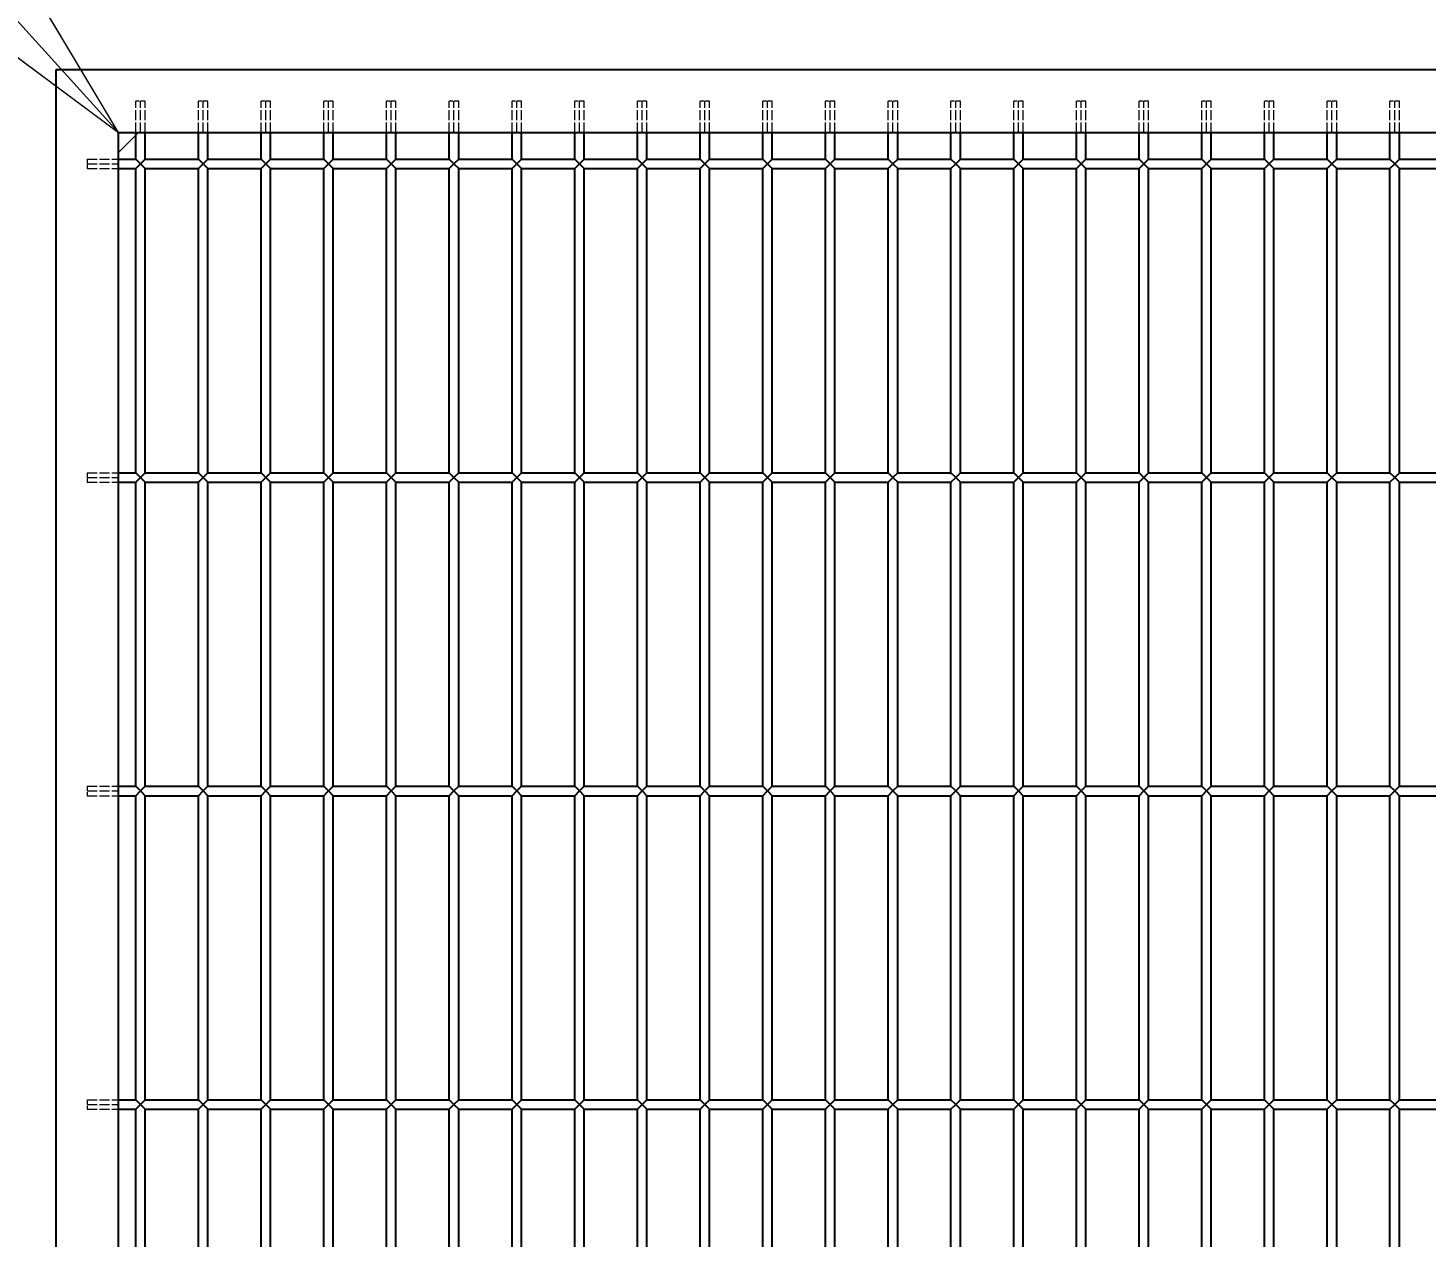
# Model space of a CAD drawing. Header units: millimetres. Extents: x 120 to 9117, y 110 to 4090.
# Drawn here: x 1986.4 to 2432.3, y 3144.8 to 3530.3 of the extents above; entities that cross this region are included whole.
import ezdxf

# ---------------------------------------------------------------- set-up
doc = ezdxf.new("R2010")
doc.units = ezdxf.units.MM
doc.header["$LTSCALE"] = 20
doc.linetypes.add('DASHED', pattern=[0.2067, 0.1654, -0.0413])
doc.layers.add('可见 (ISO)', color=7, linetype='Continuous', lineweight=25)
for name, color, linetype, lineweight, true_color in [('尺寸 (ISO)', 7, 'Continuous', 18, 0x008000), ('符号 (ISO)', 7, 'Continuous', 18, 0x008000), ('隐藏 (ISO)', 5, 'DASHED', 18, 0x0000ff)]:
    doc.layers.add(name, color=color, linetype=linetype, lineweight=lineweight, true_color=true_color)
doc.styles.add('最新国标', font='simfang.ttf')
doc.dimstyles.new('默认 (GB)', dxfattribs={"dimscale": 20, "dimtxt": 2.8, "dimasz": 2.5, "dimexe": 2, "dimexo": 1.5, "dimgap": 0.5, "dimtad": 1, "dimtoh": 1, "dimdsep": 46, "dimtxsty": '最新国标', "dimcen": 0.09, "dimdle": 10, "dimclrd": 256, "dimclre": 256, "dimclrt": 256, "dimaunit": 1, "dimadec": 3, "dimazin": 2, "dimtfac": 0.535714, "dimtdec": 3, "dimtmove": 0, "dimatfit": 3, "dimfxl": 0, "dimtolj": 1, "dimlwd": -1, "dimlwe": -1, "dimarcsym": 0})

# ---------------------------------------------------------------- blocks, each defined once
blk = doc.blocks.new('*D5')
at = {"layer": 'Defpoints', "color": 0, "transparency": 16777216}
for p in [(1995.28, 3668.26), (1995.28, 3517.01), (2845.28, 3517.01)]:
    blk.add_point(p, dxfattribs=at)
at = {"layer": '尺寸 (ISO)', "color": 116, "true_color": 0x00803f, "transparency": 16777216}
for p, q in [((1995.28, 3547.01), (1995.28, 3708.26)), ((2845.28, 3547.01), (2845.28, 3708.26)), ((2795.28, 3668.26), (2045.28, 3668.26))]:
    blk.add_line(p, q, dxfattribs=at)
for points in [[(2045.28, 3676.6), (2045.28, 3659.93), (1995.28, 3668.26)], [(2795.28, 3676.6), (2795.28, 3659.93), (2845.28, 3668.26)]]:
    blk.add_solid(points, dxfattribs=at)
at = {"layer": '尺寸 (ISO)', "transparency": 16777216, "insert": (2532.78, 3706.58), "char_height": 56, "attachment_point": 5, "style": '最新国标'}
blk.add_mtext('\\A1;850', dxfattribs=at)
blk = doc.blocks.new('*D6')
at = {"layer": 'Defpoints', "color": 0, "transparency": 16777216}
for p in [(1995.28, 3517.01), (1655.19, 1517.01), (1995.28, 1517.01)]:
    blk.add_point(p, dxfattribs=at)
at = {"layer": '尺寸 (ISO)', "color": 116, "true_color": 0x00803f, "transparency": 16777216}
for p, q in [((1965.28, 3517.01), (1615.19, 3517.01)), ((1655.19, 3467.01), (1655.19, 1567.01)), ((1965.28, 1517.01), (1615.19, 1517.01))]:
    blk.add_line(p, q, dxfattribs=at)
for points in [[(1646.85, 3467.01), (1663.52, 3467.01), (1655.19, 3517.01)], [(1646.85, 1567.01), (1663.52, 1567.01), (1655.19, 1517.01)]]:
    blk.add_solid(points, dxfattribs=at)
at = {"layer": '尺寸 (ISO)', "transparency": 16777216, "insert": (1616.87, 2517.01), "char_height": 56, "attachment_point": 5, "rotation": 90, "style": '最新国标'}
blk.add_mtext('\\A1;2000', dxfattribs=at)
blk = doc.blocks.new('末端处理方式1')
at = {"layer": '符号 (ISO)'}
for p, q in [((100.764, 174.851), (101.082, 174.851)), ((101.082, 174.851), (100.764, 174.533)), ((100.764, 174.533), (100.764, 174.851))]:
    blk.add_line(p, q, dxfattribs=at)
at = {"layer": '符号 (ISO)', "flags": 128}
blk.add_lwpolyline([(100.764, 174.851), (100.764, 174.533), (101.082, 174.851), (100.764, 174.851)], dxfattribs=at)
at = {"layer": '符号 (ISO)'}
blk.add_solid([(100.764, 174.851), (100.764, 174.533), (101.082, 174.851), (100.764, 174.851)], dxfattribs=at)
blk = doc.blocks.new('焊接符号标识符1')
at = {"layer": '符号 (ISO)'}
for p, q in [((100.764, 174.851), (99.457, 177.04)), ((99.086, 176.704), (100.764, 174.851)), ((98.716, 176.369), (100.764, 174.851))]:
    blk.add_line(p, q, dxfattribs=at)
at = {"layer": '符号 (ISO)', "flags": 128}
blk.add_lwpolyline([(98.716, 176.369), (100.764, 174.851), (99.457, 177.04), (98.716, 176.369)], dxfattribs=at)
at = {"layer": '符号 (ISO)'}
blk.add_solid([(98.716, 176.369), (100.764, 174.851), (99.457, 177.04), (98.716, 176.369)], dxfattribs=at)

msp = doc.modelspace()

# ---------------------------------------------------------------- linework, layer by layer
at = {"layer": '可见 (ISO)'}
for p, q in [((1995.28, 3517.011), (1995.28, 1517.011)), ((2845.28, 3517.011), (1995.28, 3517.011)), ((2015.28, 2527.011), (2015.28, 3497.011)), ((2015.28, 3497.011), (2825.28, 3497.011)), ((2020.78, 3488.511), (2020.78, 3497.011)), ((2023.78, 3488.511), (2023.78, 3497.011)), ((2040.78, 3488.511), (2040.78, 3497.011)), ((2043.78, 3488.511), (2043.78, 3497.011)), ((2060.78, 3488.511), (2060.78, 3497.011)), ((2063.78, 3488.511), (2063.78, 3497.011)), ((2080.78, 3488.511), (2080.78, 3497.011)), ((2083.78, 3488.511), (2083.78, 3497.011)), ((2100.78, 3488.511), (2100.78, 3497.011)), ((2103.78, 3488.511), (2103.78, 3497.011)), ((2120.78, 3488.511), (2120.78, 3497.011)), ((2123.78, 3488.511), (2123.78, 3497.011)), ((2140.78, 3488.511), (2140.78, 3497.011)), ((2143.78, 3488.511), (2143.78, 3497.011)), ((2160.78, 3488.511), (2160.78, 3497.011)), ((2163.78, 3488.511), (2163.78, 3497.011)), ((2180.78, 3488.511), (2180.78, 3497.011)), ((2183.78, 3488.511), (2183.78, 3497.011)), ((2200.78, 3488.511), (2200.78, 3497.011)), ((2203.78, 3488.511), (2203.78, 3497.011)), ((2220.78, 3488.511), (2220.78, 3497.011)), ((2223.78, 3488.511), (2223.78, 3497.011)), ((2240.78, 3488.511), (2240.78, 3497.011)), ((2243.78, 3488.511), (2243.78, 3497.011)), ((2260.78, 3488.511), (2260.78, 3497.011)), ((2263.78, 3488.511), (2263.78, 3497.011)), ((2280.78, 3488.511), (2280.78, 3497.011)), ((2283.78, 3488.511), (2283.78, 3497.011)), ((2300.78, 3488.511), (2300.78, 3497.011)), ((2303.78, 3488.511), (2303.78, 3497.011)), ((2320.78, 3488.511), (2320.78, 3497.011)), ((2323.78, 3488.511), (2323.78, 3497.011)), ((2340.78, 3488.511), (2340.78, 3497.011)), ((2343.78, 3488.511), (2343.78, 3497.011)), ((2360.78, 3488.511), (2360.78, 3497.011)), ((2363.78, 3488.511), (2363.78, 3497.011)), ((2380.78, 3488.511), (2380.78, 3497.011)), ((2383.78, 3488.511), (2383.78, 3497.011)), ((2400.78, 3488.511), (2400.78, 3497.011)), ((2403.78, 3488.511), (2403.78, 3497.011)), ((2420.78, 3488.511), (2420.78, 3497.011)), ((2423.78, 3488.511), (2423.78, 3497.011)), ((2015.28, 3488.511), (2020.78, 3488.511)), ((2022.28, 3487.011), (2020.78, 3488.511)), ((2020.78, 3485.511), (2022.28, 3487.011)), ((2023.78, 3488.511), (2022.28, 3487.011)), ((2022.28, 3487.011), (2023.78, 3485.511)), ((2023.78, 3488.511), (2040.78, 3488.511)), ((2042.28, 3487.011), (2040.78, 3488.511)), ((2040.78, 3485.511), (2042.28, 3487.011)), ((2043.78, 3488.511), (2042.28, 3487.011)), ((2042.28, 3487.011), (2043.78, 3485.511)), ((2043.78, 3488.511), (2060.78, 3488.511)), ((2062.28, 3487.011), (2060.78, 3488.511)), ((2060.78, 3485.511), (2062.28, 3487.011)), ((2063.78, 3488.511), (2062.28, 3487.011)), ((2062.28, 3487.011), (2063.78, 3485.511)), ((2063.78, 3488.511), (2080.78, 3488.511)), ((2082.28, 3487.011), (2080.78, 3488.511)), ((2080.78, 3485.511), (2082.28, 3487.011)), ((2083.78, 3488.511), (2082.28, 3487.011)), ((2082.28, 3487.011), (2083.78, 3485.511)), ((2083.78, 3488.511), (2100.78, 3488.511)), ((2102.28, 3487.011), (2100.78, 3488.511)), ((2100.78, 3485.511), (2102.28, 3487.011)), ((2103.78, 3488.511), (2102.28, 3487.011)), ((2102.28, 3487.011), (2103.78, 3485.511)), ((2103.78, 3488.511), (2120.78, 3488.511)), ((2122.28, 3487.011), (2120.78, 3488.511)), ((2120.78, 3485.511), (2122.28, 3487.011)), ((2123.78, 3488.511), (2122.28, 3487.011)), ((2122.28, 3487.011), (2123.78, 3485.511)), ((2123.78, 3488.511), (2140.78, 3488.511)), ((2142.28, 3487.011), (2140.78, 3488.511)), ((2140.78, 3485.511), (2142.28, 3487.011)), ((2143.78, 3488.511), (2142.28, 3487.011)), ((2142.28, 3487.011), (2143.78, 3485.511)), ((2143.78, 3488.511), (2160.78, 3488.511)), ((2162.28, 3487.011), (2160.78, 3488.511)), ((2160.78, 3485.511), (2162.28, 3487.011)), ((2163.78, 3488.511), (2162.28, 3487.011)), ((2162.28, 3487.011), (2163.78, 3485.511)), ((2163.78, 3488.511), (2180.78, 3488.511)), ((2182.28, 3487.011), (2180.78, 3488.511)), ((2180.78, 3485.511), (2182.28, 3487.011)), ((2183.78, 3488.511), (2182.28, 3487.011)), ((2182.28, 3487.011), (2183.78, 3485.511)), ((2183.78, 3488.511), (2200.78, 3488.511)), ((2202.28, 3487.011), (2200.78, 3488.511)), ((2200.78, 3485.511), (2202.28, 3487.011)), ((2203.78, 3488.511), (2202.28, 3487.011)), ((2202.28, 3487.011), (2203.78, 3485.511)), ((2203.78, 3488.511), (2220.78, 3488.511)), ((2222.28, 3487.011), (2220.78, 3488.511)), ((2220.78, 3485.511), (2222.28, 3487.011)), ((2223.78, 3488.511), (2222.28, 3487.011)), ((2222.28, 3487.011), (2223.78, 3485.511)), ((2223.78, 3488.511), (2240.78, 3488.511)), ((2242.28, 3487.011), (2240.78, 3488.511)), ((2240.78, 3485.511), (2242.28, 3487.011)), ((2243.78, 3488.511), (2242.28, 3487.011)), ((2242.28, 3487.011), (2243.78, 3485.511)), ((2243.78, 3488.511), (2260.78, 3488.511)), ((2262.28, 3487.011), (2260.78, 3488.511)), ((2260.78, 3485.511), (2262.28, 3487.011)), ((2263.78, 3488.511), (2262.28, 3487.011)), ((2262.28, 3487.011), (2263.78, 3485.511)), ((2263.78, 3488.511), (2280.78, 3488.511)), ((2282.28, 3487.011), (2280.78, 3488.511)), ((2280.78, 3485.511), (2282.28, 3487.011)), ((2283.78, 3488.511), (2282.28, 3487.011)), ((2282.28, 3487.011), (2283.78, 3485.511)), ((2283.78, 3488.511), (2300.78, 3488.511)), ((2302.28, 3487.011), (2300.78, 3488.511)), ((2300.78, 3485.511), (2302.28, 3487.011)), ((2303.78, 3488.511), (2302.28, 3487.011)), ((2302.28, 3487.011), (2303.78, 3485.511)), ((2303.78, 3488.511), (2320.78, 3488.511)), ((2322.28, 3487.011), (2320.78, 3488.511)), ((2320.78, 3485.511), (2322.28, 3487.011)), ((2323.78, 3488.511), (2322.28, 3487.011)), ((2322.28, 3487.011), (2323.78, 3485.511)), ((2323.78, 3488.511), (2340.78, 3488.511)), ((2342.28, 3487.011), (2340.78, 3488.511)), ((2340.78, 3485.511), (2342.28, 3487.011)), ((2343.78, 3488.511), (2342.28, 3487.011)), ((2342.28, 3487.011), (2343.78, 3485.511)), ((2343.78, 3488.511), (2360.78, 3488.511)), ((2362.28, 3487.011), (2360.78, 3488.511)), ((2360.78, 3485.511), (2362.28, 3487.011)), ((2363.78, 3488.511), (2362.28, 3487.011)), ((2362.28, 3487.011), (2363.78, 3485.511)), ((2363.78, 3488.511), (2380.78, 3488.511)), ((2382.28, 3487.011), (2380.78, 3488.511)), ((2380.78, 3485.511), (2382.28, 3487.011)), ((2383.78, 3488.511), (2382.28, 3487.011)), ((2382.28, 3487.011), (2383.78, 3485.511)), ((2383.78, 3488.511), (2400.78, 3488.511)), ((2402.28, 3487.011), (2400.78, 3488.511)), ((2400.78, 3485.511), (2402.28, 3487.011)), ((2403.78, 3488.511), (2402.28, 3487.011)), ((2402.28, 3487.011), (2403.78, 3485.511)), ((2403.78, 3488.511), (2420.78, 3488.511)), ((2422.28, 3487.011), (2420.78, 3488.511)), ((2420.78, 3485.511), (2422.28, 3487.011)), ((2423.78, 3488.511), (2422.28, 3487.011)), ((2422.28, 3487.011), (2423.78, 3485.511)), ((2423.78, 3488.511), (2440.78, 3488.511)), ((2015.28, 3485.511), (2020.78, 3485.511)), ((2020.78, 3388.511), (2020.78, 3485.511)), ((2023.78, 3485.511), (2040.78, 3485.511)), ((2023.78, 3388.511), (2023.78, 3485.511)), ((2040.78, 3388.511), (2040.78, 3485.511)), ((2043.78, 3485.511), (2060.78, 3485.511)), ((2043.78, 3388.511), (2043.78, 3485.511)), ((2060.78, 3388.511), (2060.78, 3485.511)), ((2063.78, 3485.511), (2080.78, 3485.511)), ((2063.78, 3388.511), (2063.78, 3485.511)), ((2080.78, 3388.511), (2080.78, 3485.511)), ((2083.78, 3485.511), (2100.78, 3485.511)), ((2083.78, 3388.511), (2083.78, 3485.511)), ((2100.78, 3388.511), (2100.78, 3485.511)), ((2103.78, 3485.511), (2120.78, 3485.511)), ((2103.78, 3388.511), (2103.78, 3485.511)), ((2120.78, 3388.511), (2120.78, 3485.511)), ((2123.78, 3485.511), (2140.78, 3485.511)), ((2123.78, 3388.511), (2123.78, 3485.511)), ((2140.78, 3388.511), (2140.78, 3485.511)), ((2143.78, 3485.511), (2160.78, 3485.511)), ((2143.78, 3388.511), (2143.78, 3485.511)), ((2160.78, 3388.511), (2160.78, 3485.511)), ((2163.78, 3485.511), (2180.78, 3485.511)), ((2163.78, 3388.511), (2163.78, 3485.511)), ((2180.78, 3388.511), (2180.78, 3485.511)), ((2183.78, 3485.511), (2200.78, 3485.511)), ((2183.78, 3388.511), (2183.78, 3485.511)), ((2200.78, 3388.511), (2200.78, 3485.511)), ((2203.78, 3485.511), (2220.78, 3485.511)), ((2203.78, 3388.511), (2203.78, 3485.511)), ((2220.78, 3388.511), (2220.78, 3485.511)), ((2223.78, 3485.511), (2240.78, 3485.511)), ((2223.78, 3388.511), (2223.78, 3485.511)), ((2240.78, 3388.511), (2240.78, 3485.511)), ((2243.78, 3485.511), (2260.78, 3485.511)), ((2243.78, 3388.511), (2243.78, 3485.511)), ((2260.78, 3388.511), (2260.78, 3485.511)), ((2263.78, 3485.511), (2280.78, 3485.511)), ((2263.78, 3388.511), (2263.78, 3485.511)), ((2280.78, 3388.511), (2280.78, 3485.511)), ((2283.78, 3485.511), (2300.78, 3485.511)), ((2283.78, 3388.511), (2283.78, 3485.511)), ((2300.78, 3388.511), (2300.78, 3485.511)), ((2303.78, 3485.511), (2320.78, 3485.511)), ((2303.78, 3388.511), (2303.78, 3485.511)), ((2320.78, 3388.511), (2320.78, 3485.511)), ((2323.78, 3485.511), (2340.78, 3485.511)), ((2323.78, 3388.511), (2323.78, 3485.511)), ((2340.78, 3388.511), (2340.78, 3485.511)), ((2343.78, 3485.511), (2360.78, 3485.511)), ((2343.78, 3388.511), (2343.78, 3485.511)), ((2360.78, 3388.511), (2360.78, 3485.511)), ((2363.78, 3485.511), (2380.78, 3485.511)), ((2363.78, 3388.511), (2363.78, 3485.511)), ((2380.78, 3388.511), (2380.78, 3485.511)), ((2383.78, 3485.511), (2400.78, 3485.511)), ((2383.78, 3388.511), (2383.78, 3485.511)), ((2400.78, 3388.511), (2400.78, 3485.511)), ((2403.78, 3485.511), (2420.78, 3485.511)), ((2403.78, 3388.511), (2403.78, 3485.511)), ((2420.78, 3388.511), (2420.78, 3485.511)), ((2423.78, 3485.511), (2440.78, 3485.511)), ((2423.78, 3388.511), (2423.78, 3485.511)), ((2015.28, 3388.511), (2020.78, 3388.511)), ((2015.28, 3385.511), (2020.78, 3385.511)), ((2022.28, 3387.011), (2020.78, 3388.511)), ((2020.78, 3385.511), (2022.28, 3387.011)), ((2020.78, 3288.511), (2020.78, 3385.511)), ((2023.78, 3388.511), (2022.28, 3387.011)), ((2022.28, 3387.011), (2023.78, 3385.511)), ((2023.78, 3388.511), (2040.78, 3388.511)), ((2023.78, 3385.511), (2040.78, 3385.511)), ((2023.78, 3288.511), (2023.78, 3385.511)), ((2042.28, 3387.011), (2040.78, 3388.511)), ((2040.78, 3385.511), (2042.28, 3387.011)), ((2040.78, 3288.511), (2040.78, 3385.511)), ((2043.78, 3388.511), (2042.28, 3387.011)), ((2042.28, 3387.011), (2043.78, 3385.511)), ((2043.78, 3388.511), (2060.78, 3388.511)), ((2043.78, 3385.511), (2060.78, 3385.511)), ((2043.78, 3288.511), (2043.78, 3385.511)), ((2062.28, 3387.011), (2060.78, 3388.511)), ((2060.78, 3385.511), (2062.28, 3387.011)), ((2060.78, 3288.511), (2060.78, 3385.511)), ((2063.78, 3388.511), (2062.28, 3387.011)), ((2062.28, 3387.011), (2063.78, 3385.511)), ((2063.78, 3388.511), (2080.78, 3388.511)), ((2063.78, 3385.511), (2080.78, 3385.511)), ((2063.78, 3288.511), (2063.78, 3385.511)), ((2082.28, 3387.011), (2080.78, 3388.511)), ((2080.78, 3385.511), (2082.28, 3387.011)), ((2080.78, 3288.511), (2080.78, 3385.511)), ((2083.78, 3388.511), (2082.28, 3387.011)), ((2082.28, 3387.011), (2083.78, 3385.511)), ((2083.78, 3388.511), (2100.78, 3388.511)), ((2083.78, 3385.511), (2100.78, 3385.511)), ((2083.78, 3288.511), (2083.78, 3385.511)), ((2102.28, 3387.011), (2100.78, 3388.511)), ((2100.78, 3385.511), (2102.28, 3387.011)), ((2100.78, 3288.511), (2100.78, 3385.511)), ((2103.78, 3388.511), (2102.28, 3387.011)), ((2102.28, 3387.011), (2103.78, 3385.511)), ((2103.78, 3388.511), (2120.78, 3388.511)), ((2103.78, 3385.511), (2120.78, 3385.511)), ((2103.78, 3288.511), (2103.78, 3385.511)), ((2122.28, 3387.011), (2120.78, 3388.511)), ((2120.78, 3385.511), (2122.28, 3387.011)), ((2120.78, 3288.511), (2120.78, 3385.511)), ((2123.78, 3388.511), (2122.28, 3387.011)), ((2122.28, 3387.011), (2123.78, 3385.511)), ((2123.78, 3388.511), (2140.78, 3388.511)), ((2123.78, 3385.511), (2140.78, 3385.511)), ((2123.78, 3288.511), (2123.78, 3385.511)), ((2142.28, 3387.011), (2140.78, 3388.511)), ((2140.78, 3385.511), (2142.28, 3387.011)), ((2140.78, 3288.511), (2140.78, 3385.511)), ((2143.78, 3388.511), (2142.28, 3387.011)), ((2142.28, 3387.011), (2143.78, 3385.511)), ((2143.78, 3388.511), (2160.78, 3388.511)), ((2143.78, 3385.511), (2160.78, 3385.511)), ((2143.78, 3288.511), (2143.78, 3385.511)), ((2162.28, 3387.011), (2160.78, 3388.511)), ((2160.78, 3385.511), (2162.28, 3387.011)), ((2160.78, 3288.511), (2160.78, 3385.511)), ((2163.78, 3388.511), (2162.28, 3387.011)), ((2162.28, 3387.011), (2163.78, 3385.511)), ((2163.78, 3388.511), (2180.78, 3388.511)), ((2163.78, 3385.511), (2180.78, 3385.511)), ((2163.78, 3288.511), (2163.78, 3385.511)), ((2182.28, 3387.011), (2180.78, 3388.511)), ((2180.78, 3385.511), (2182.28, 3387.011)), ((2180.78, 3288.511), (2180.78, 3385.511)), ((2183.78, 3388.511), (2182.28, 3387.011)), ((2182.28, 3387.011), (2183.78, 3385.511)), ((2183.78, 3388.511), (2200.78, 3388.511)), ((2183.78, 3385.511), (2200.78, 3385.511)), ((2183.78, 3288.511), (2183.78, 3385.511)), ((2202.28, 3387.011), (2200.78, 3388.511)), ((2200.78, 3385.511), (2202.28, 3387.011)), ((2200.78, 3288.511), (2200.78, 3385.511)), ((2203.78, 3388.511), (2202.28, 3387.011)), ((2202.28, 3387.011), (2203.78, 3385.511)), ((2203.78, 3388.511), (2220.78, 3388.511)), ((2203.78, 3385.511), (2220.78, 3385.511)), ((2203.78, 3288.511), (2203.78, 3385.511)), ((2222.28, 3387.011), (2220.78, 3388.511)), ((2220.78, 3385.511), (2222.28, 3387.011)), ((2220.78, 3288.511), (2220.78, 3385.511)), ((2223.78, 3388.511), (2222.28, 3387.011)), ((2222.28, 3387.011), (2223.78, 3385.511)), ((2223.78, 3388.511), (2240.78, 3388.511)), ((2223.78, 3385.511), (2240.78, 3385.511)), ((2223.78, 3288.511), (2223.78, 3385.511)), ((2242.28, 3387.011), (2240.78, 3388.511)), ((2240.78, 3385.511), (2242.28, 3387.011)), ((2240.78, 3288.511), (2240.78, 3385.511)), ((2243.78, 3388.511), (2242.28, 3387.011)), ((2242.28, 3387.011), (2243.78, 3385.511)), ((2243.78, 3388.511), (2260.78, 3388.511)), ((2243.78, 3385.511), (2260.78, 3385.511)), ((2243.78, 3288.511), (2243.78, 3385.511)), ((2262.28, 3387.011), (2260.78, 3388.511)), ((2260.78, 3385.511), (2262.28, 3387.011)), ((2260.78, 3288.511), (2260.78, 3385.511)), ((2263.78, 3388.511), (2262.28, 3387.011)), ((2262.28, 3387.011), (2263.78, 3385.511)), ((2263.78, 3388.511), (2280.78, 3388.511)), ((2263.78, 3385.511), (2280.78, 3385.511)), ((2263.78, 3288.511), (2263.78, 3385.511)), ((2282.28, 3387.011), (2280.78, 3388.511)), ((2280.78, 3385.511), (2282.28, 3387.011)), ((2280.78, 3288.511), (2280.78, 3385.511)), ((2283.78, 3388.511), (2282.28, 3387.011)), ((2282.28, 3387.011), (2283.78, 3385.511)), ((2283.78, 3388.511), (2300.78, 3388.511)), ((2283.78, 3385.511), (2300.78, 3385.511)), ((2283.78, 3288.511), (2283.78, 3385.511)), ((2302.28, 3387.011), (2300.78, 3388.511)), ((2300.78, 3385.511), (2302.28, 3387.011)), ((2300.78, 3288.511), (2300.78, 3385.511)), ((2303.78, 3388.511), (2302.28, 3387.011)), ((2302.28, 3387.011), (2303.78, 3385.511)), ((2303.78, 3388.511), (2320.78, 3388.511)), ((2303.78, 3385.511), (2320.78, 3385.511)), ((2303.78, 3288.511), (2303.78, 3385.511)), ((2322.28, 3387.011), (2320.78, 3388.511)), ((2320.78, 3385.511), (2322.28, 3387.011)), ((2320.78, 3288.511), (2320.78, 3385.511)), ((2323.78, 3388.511), (2322.28, 3387.011)), ((2322.28, 3387.011), (2323.78, 3385.511)), ((2323.78, 3388.511), (2340.78, 3388.511)), ((2323.78, 3385.511), (2340.78, 3385.511)), ((2323.78, 3288.511), (2323.78, 3385.511)), ((2342.28, 3387.011), (2340.78, 3388.511)), ((2340.78, 3385.511), (2342.28, 3387.011)), ((2340.78, 3288.511), (2340.78, 3385.511)), ((2343.78, 3388.511), (2342.28, 3387.011)), ((2342.28, 3387.011), (2343.78, 3385.511)), ((2343.78, 3388.511), (2360.78, 3388.511)), ((2343.78, 3385.511), (2360.78, 3385.511)), ((2343.78, 3288.511), (2343.78, 3385.511)), ((2362.28, 3387.011), (2360.78, 3388.511)), ((2360.78, 3385.511), (2362.28, 3387.011)), ((2360.78, 3288.511), (2360.78, 3385.511)), ((2363.78, 3388.511), (2362.28, 3387.011)), ((2362.28, 3387.011), (2363.78, 3385.511)), ((2363.78, 3388.511), (2380.78, 3388.511)), ((2363.78, 3385.511), (2380.78, 3385.511)), ((2363.78, 3288.511), (2363.78, 3385.511)), ((2382.28, 3387.011), (2380.78, 3388.511)), ((2380.78, 3385.511), (2382.28, 3387.011)), ((2380.78, 3288.511), (2380.78, 3385.511)), ((2383.78, 3388.511), (2382.28, 3387.011)), ((2382.28, 3387.011), (2383.78, 3385.511)), ((2383.78, 3388.511), (2400.78, 3388.511)), ((2383.78, 3385.511), (2400.78, 3385.511)), ((2383.78, 3288.511), (2383.78, 3385.511)), ((2402.28, 3387.011), (2400.78, 3388.511)), ((2400.78, 3385.511), (2402.28, 3387.011)), ((2400.78, 3288.511), (2400.78, 3385.511)), ((2403.78, 3388.511), (2402.28, 3387.011)), ((2402.28, 3387.011), (2403.78, 3385.511)), ((2403.78, 3388.511), (2420.78, 3388.511)), ((2403.78, 3385.511), (2420.78, 3385.511)), ((2403.78, 3288.511), (2403.78, 3385.511)), ((2422.28, 3387.011), (2420.78, 3388.511)), ((2420.78, 3385.511), (2422.28, 3387.011)), ((2420.78, 3288.511), (2420.78, 3385.511)), ((2423.78, 3388.511), (2422.28, 3387.011)), ((2422.28, 3387.011), (2423.78, 3385.511)), ((2423.78, 3388.511), (2440.78, 3388.511)), ((2423.78, 3385.511), (2440.78, 3385.511)), ((2423.78, 3288.511), (2423.78, 3385.511)), ((2015.28, 3288.511), (2020.78, 3288.511)), ((2022.28, 3287.011), (2020.78, 3288.511)), ((2020.78, 3285.511), (2022.28, 3287.011)), ((2023.78, 3288.511), (2022.28, 3287.011)), ((2022.28, 3287.011), (2023.78, 3285.511)), ((2023.78, 3288.511), (2040.78, 3288.511)), ((2042.28, 3287.011), (2040.78, 3288.511)), ((2040.78, 3285.511), (2042.28, 3287.011)), ((2043.78, 3288.511), (2042.28, 3287.011)), ((2042.28, 3287.011), (2043.78, 3285.511)), ((2043.78, 3288.511), (2060.78, 3288.511)), ((2062.28, 3287.011), (2060.78, 3288.511)), ((2060.78, 3285.511), (2062.28, 3287.011)), ((2063.78, 3288.511), (2062.28, 3287.011)), ((2062.28, 3287.011), (2063.78, 3285.511)), ((2063.78, 3288.511), (2080.78, 3288.511)), ((2082.28, 3287.011), (2080.78, 3288.511)), ((2080.78, 3285.511), (2082.28, 3287.011)), ((2083.78, 3288.511), (2082.28, 3287.011)), ((2082.28, 3287.011), (2083.78, 3285.511)), ((2083.78, 3288.511), (2100.78, 3288.511)), ((2102.28, 3287.011), (2100.78, 3288.511)), ((2100.78, 3285.511), (2102.28, 3287.011)), ((2103.78, 3288.511), (2102.28, 3287.011)), ((2102.28, 3287.011), (2103.78, 3285.511)), ((2103.78, 3288.511), (2120.78, 3288.511)), ((2122.28, 3287.011), (2120.78, 3288.511)), ((2120.78, 3285.511), (2122.28, 3287.011)), ((2123.78, 3288.511), (2122.28, 3287.011)), ((2122.28, 3287.011), (2123.78, 3285.511)), ((2123.78, 3288.511), (2140.78, 3288.511)), ((2142.28, 3287.011), (2140.78, 3288.511)), ((2140.78, 3285.511), (2142.28, 3287.011)), ((2143.78, 3288.511), (2142.28, 3287.011)), ((2142.28, 3287.011), (2143.78, 3285.511)), ((2143.78, 3288.511), (2160.78, 3288.511)), ((2162.28, 3287.011), (2160.78, 3288.511)), ((2160.78, 3285.511), (2162.28, 3287.011)), ((2163.78, 3288.511), (2162.28, 3287.011)), ((2162.28, 3287.011), (2163.78, 3285.511)), ((2163.78, 3288.511), (2180.78, 3288.511)), ((2182.28, 3287.011), (2180.78, 3288.511)), ((2180.78, 3285.511), (2182.28, 3287.011)), ((2183.78, 3288.511), (2182.28, 3287.011)), ((2182.28, 3287.011), (2183.78, 3285.511)), ((2183.78, 3288.511), (2200.78, 3288.511)), ((2202.28, 3287.011), (2200.78, 3288.511)), ((2200.78, 3285.511), (2202.28, 3287.011)), ((2203.78, 3288.511), (2202.28, 3287.011)), ((2202.28, 3287.011), (2203.78, 3285.511)), ((2203.78, 3288.511), (2220.78, 3288.511)), ((2222.28, 3287.011), (2220.78, 3288.511)), ((2220.78, 3285.511), (2222.28, 3287.011)), ((2223.78, 3288.511), (2222.28, 3287.011)), ((2222.28, 3287.011), (2223.78, 3285.511)), ((2223.78, 3288.511), (2240.78, 3288.511)), ((2242.28, 3287.011), (2240.78, 3288.511)), ((2240.78, 3285.511), (2242.28, 3287.011)), ((2243.78, 3288.511), (2242.28, 3287.011)), ((2242.28, 3287.011), (2243.78, 3285.511)), ((2243.78, 3288.511), (2260.78, 3288.511)), ((2262.28, 3287.011), (2260.78, 3288.511)), ((2260.78, 3285.511), (2262.28, 3287.011)), ((2263.78, 3288.511), (2262.28, 3287.011)), ((2262.28, 3287.011), (2263.78, 3285.511)), ((2263.78, 3288.511), (2280.78, 3288.511)), ((2282.28, 3287.011), (2280.78, 3288.511)), ((2280.78, 3285.511), (2282.28, 3287.011)), ((2283.78, 3288.511), (2282.28, 3287.011)), ((2282.28, 3287.011), (2283.78, 3285.511)), ((2283.78, 3288.511), (2300.78, 3288.511)), ((2302.28, 3287.011), (2300.78, 3288.511)), ((2300.78, 3285.511), (2302.28, 3287.011)), ((2303.78, 3288.511), (2302.28, 3287.011)), ((2302.28, 3287.011), (2303.78, 3285.511)), ((2303.78, 3288.511), (2320.78, 3288.511)), ((2322.28, 3287.011), (2320.78, 3288.511)), ((2320.78, 3285.511), (2322.28, 3287.011)), ((2323.78, 3288.511), (2322.28, 3287.011)), ((2322.28, 3287.011), (2323.78, 3285.511)), ((2323.78, 3288.511), (2340.78, 3288.511)), ((2342.28, 3287.011), (2340.78, 3288.511)), ((2340.78, 3285.511), (2342.28, 3287.011)), ((2343.78, 3288.511), (2342.28, 3287.011)), ((2342.28, 3287.011), (2343.78, 3285.511)), ((2343.78, 3288.511), (2360.78, 3288.511)), ((2362.28, 3287.011), (2360.78, 3288.511)), ((2360.78, 3285.511), (2362.28, 3287.011)), ((2363.78, 3288.511), (2362.28, 3287.011)), ((2362.28, 3287.011), (2363.78, 3285.511)), ((2363.78, 3288.511), (2380.78, 3288.511)), ((2382.28, 3287.011), (2380.78, 3288.511)), ((2380.78, 3285.511), (2382.28, 3287.011)), ((2383.78, 3288.511), (2382.28, 3287.011)), ((2382.28, 3287.011), (2383.78, 3285.511)), ((2383.78, 3288.511), (2400.78, 3288.511)), ((2402.28, 3287.011), (2400.78, 3288.511)), ((2400.78, 3285.511), (2402.28, 3287.011)), ((2403.78, 3288.511), (2402.28, 3287.011)), ((2402.28, 3287.011), (2403.78, 3285.511)), ((2403.78, 3288.511), (2420.78, 3288.511)), ((2422.28, 3287.011), (2420.78, 3288.511)), ((2420.78, 3285.511), (2422.28, 3287.011)), ((2423.78, 3288.511), (2422.28, 3287.011)), ((2422.28, 3287.011), (2423.78, 3285.511)), ((2423.78, 3288.511), (2440.78, 3288.511)), ((2015.28, 3285.511), (2020.78, 3285.511)), ((2020.78, 3188.511), (2020.78, 3285.511)), ((2023.78, 3285.511), (2040.78, 3285.511)), ((2023.78, 3188.511), (2023.78, 3285.511)), ((2040.78, 3188.511), (2040.78, 3285.511)), ((2043.78, 3285.511), (2060.78, 3285.511)), ((2043.78, 3188.511), (2043.78, 3285.511)), ((2060.78, 3188.511), (2060.78, 3285.511)), ((2063.78, 3285.511), (2080.78, 3285.511)), ((2063.78, 3188.511), (2063.78, 3285.511)), ((2080.78, 3188.511), (2080.78, 3285.511)), ((2083.78, 3285.511), (2100.78, 3285.511)), ((2083.78, 3188.511), (2083.78, 3285.511)), ((2100.78, 3188.511), (2100.78, 3285.511)), ((2103.78, 3285.511), (2120.78, 3285.511)), ((2103.78, 3188.511), (2103.78, 3285.511)), ((2120.78, 3188.511), (2120.78, 3285.511)), ((2123.78, 3285.511), (2140.78, 3285.511)), ((2123.78, 3188.511), (2123.78, 3285.511)), ((2140.78, 3188.511), (2140.78, 3285.511)), ((2143.78, 3285.511), (2160.78, 3285.511)), ((2143.78, 3188.511), (2143.78, 3285.511)), ((2160.78, 3188.511), (2160.78, 3285.511)), ((2163.78, 3285.511), (2180.78, 3285.511)), ((2163.78, 3188.511), (2163.78, 3285.511)), ((2180.78, 3188.511), (2180.78, 3285.511)), ((2183.78, 3285.511), (2200.78, 3285.511)), ((2183.78, 3188.511), (2183.78, 3285.511)), ((2200.78, 3188.511), (2200.78, 3285.511)), ((2203.78, 3285.511), (2220.78, 3285.511)), ((2203.78, 3188.511), (2203.78, 3285.511)), ((2220.78, 3188.511), (2220.78, 3285.511)), ((2223.78, 3285.511), (2240.78, 3285.511)), ((2223.78, 3188.511), (2223.78, 3285.511)), ((2240.78, 3188.511), (2240.78, 3285.511)), ((2243.78, 3285.511), (2260.78, 3285.511)), ((2243.78, 3188.511), (2243.78, 3285.511)), ((2260.78, 3188.511), (2260.78, 3285.511)), ((2263.78, 3285.511), (2280.78, 3285.511)), ((2263.78, 3188.511), (2263.78, 3285.511)), ((2280.78, 3188.511), (2280.78, 3285.511)), ((2283.78, 3285.511), (2300.78, 3285.511)), ((2283.78, 3188.511), (2283.78, 3285.511)), ((2300.78, 3188.511), (2300.78, 3285.511)), ((2303.78, 3285.511), (2320.78, 3285.511)), ((2303.78, 3188.511), (2303.78, 3285.511)), ((2320.78, 3188.511), (2320.78, 3285.511)), ((2323.78, 3285.511), (2340.78, 3285.511)), ((2323.78, 3188.511), (2323.78, 3285.511)), ((2340.78, 3188.511), (2340.78, 3285.511)), ((2343.78, 3285.511), (2360.78, 3285.511)), ((2343.78, 3188.511), (2343.78, 3285.511)), ((2360.78, 3188.511), (2360.78, 3285.511)), ((2363.78, 3285.511), (2380.78, 3285.511)), ((2363.78, 3188.511), (2363.78, 3285.511)), ((2380.78, 3188.511), (2380.78, 3285.511)), ((2383.78, 3285.511), (2400.78, 3285.511)), ((2383.78, 3188.511), (2383.78, 3285.511)), ((2400.78, 3188.511), (2400.78, 3285.511)), ((2403.78, 3285.511), (2420.78, 3285.511)), ((2403.78, 3188.511), (2403.78, 3285.511)), ((2420.78, 3188.511), (2420.78, 3285.511)), ((2423.78, 3285.511), (2440.78, 3285.511)), ((2423.78, 3188.511), (2423.78, 3285.511)), ((2015.28, 3188.511), (2020.78, 3188.511)), ((2022.28, 3187.011), (2020.78, 3188.511)), ((2023.78, 3188.511), (2022.28, 3187.011)), ((2023.78, 3188.511), (2040.78, 3188.511)), ((2042.28, 3187.011), (2040.78, 3188.511)), ((2043.78, 3188.511), (2042.28, 3187.011)), ((2043.78, 3188.511), (2060.78, 3188.511)), ((2062.28, 3187.011), (2060.78, 3188.511)), ((2063.78, 3188.511), (2062.28, 3187.011)), ((2063.78, 3188.511), (2080.78, 3188.511)), ((2082.28, 3187.011), (2080.78, 3188.511)), ((2083.78, 3188.511), (2082.28, 3187.011)), ((2083.78, 3188.511), (2100.78, 3188.511)), ((2102.28, 3187.011), (2100.78, 3188.511)), ((2103.78, 3188.511), (2102.28, 3187.011)), ((2103.78, 3188.511), (2120.78, 3188.511)), ((2122.28, 3187.011), (2120.78, 3188.511)), ((2123.78, 3188.511), (2122.28, 3187.011)), ((2123.78, 3188.511), (2140.78, 3188.511)), ((2142.28, 3187.011), (2140.78, 3188.511)), ((2143.78, 3188.511), (2142.28, 3187.011)), ((2143.78, 3188.511), (2160.78, 3188.511)), ((2162.28, 3187.011), (2160.78, 3188.511)), ((2163.78, 3188.511), (2162.28, 3187.011)), ((2163.78, 3188.511), (2180.78, 3188.511)), ((2182.28, 3187.011), (2180.78, 3188.511)), ((2183.78, 3188.511), (2182.28, 3187.011)), ((2183.78, 3188.511), (2200.78, 3188.511)), ((2202.28, 3187.011), (2200.78, 3188.511)), ((2203.78, 3188.511), (2202.28, 3187.011)), ((2203.78, 3188.511), (2220.78, 3188.511)), ((2222.28, 3187.011), (2220.78, 3188.511)), ((2223.78, 3188.511), (2222.28, 3187.011)), ((2223.78, 3188.511), (2240.78, 3188.511)), ((2242.28, 3187.011), (2240.78, 3188.511)), ((2243.78, 3188.511), (2242.28, 3187.011)), ((2243.78, 3188.511), (2260.78, 3188.511)), ((2262.28, 3187.011), (2260.78, 3188.511)), ((2263.78, 3188.511), (2262.28, 3187.011)), ((2263.78, 3188.511), (2280.78, 3188.511)), ((2282.28, 3187.011), (2280.78, 3188.511)), ((2283.78, 3188.511), (2282.28, 3187.011)), ((2283.78, 3188.511), (2300.78, 3188.511)), ((2302.28, 3187.011), (2300.78, 3188.511)), ((2303.78, 3188.511), (2302.28, 3187.011)), ((2303.78, 3188.511), (2320.78, 3188.511)), ((2322.28, 3187.011), (2320.78, 3188.511)), ((2323.78, 3188.511), (2322.28, 3187.011)), ((2323.78, 3188.511), (2340.78, 3188.511)), ((2342.28, 3187.011), (2340.78, 3188.511)), ((2343.78, 3188.511), (2342.28, 3187.011)), ((2343.78, 3188.511), (2360.78, 3188.511)), ((2362.28, 3187.011), (2360.78, 3188.511)), ((2363.78, 3188.511), (2362.28, 3187.011)), ((2363.78, 3188.511), (2380.78, 3188.511)), ((2382.28, 3187.011), (2380.78, 3188.511)), ((2383.78, 3188.511), (2382.28, 3187.011)), ((2383.78, 3188.511), (2400.78, 3188.511)), ((2402.28, 3187.011), (2400.78, 3188.511)), ((2403.78, 3188.511), (2402.28, 3187.011)), ((2403.78, 3188.511), (2420.78, 3188.511)), ((2422.28, 3187.011), (2420.78, 3188.511)), ((2423.78, 3188.511), (2422.28, 3187.011)), ((2423.78, 3188.511), (2440.78, 3188.511)), ((2015.28, 3185.511), (2020.78, 3185.511)), ((2020.78, 3185.511), (2022.28, 3187.011)), ((2020.78, 3088.511), (2020.78, 3185.511)), ((2022.28, 3187.011), (2023.78, 3185.511)), ((2023.78, 3185.511), (2040.78, 3185.511)), ((2023.78, 3088.511), (2023.78, 3185.511)), ((2040.78, 3185.511), (2042.28, 3187.011)), ((2040.78, 3088.511), (2040.78, 3185.511)), ((2042.28, 3187.011), (2043.78, 3185.511)), ((2043.78, 3185.511), (2060.78, 3185.511)), ((2043.78, 3088.511), (2043.78, 3185.511)), ((2060.78, 3185.511), (2062.28, 3187.011)), ((2060.78, 3088.511), (2060.78, 3185.511)), ((2062.28, 3187.011), (2063.78, 3185.511)), ((2063.78, 3185.511), (2080.78, 3185.511)), ((2063.78, 3088.511), (2063.78, 3185.511)), ((2080.78, 3185.511), (2082.28, 3187.011)), ((2080.78, 3088.511), (2080.78, 3185.511)), ((2082.28, 3187.011), (2083.78, 3185.511)), ((2083.78, 3185.511), (2100.78, 3185.511)), ((2083.78, 3088.511), (2083.78, 3185.511)), ((2100.78, 3185.511), (2102.28, 3187.011)), ((2100.78, 3088.511), (2100.78, 3185.511)), ((2102.28, 3187.011), (2103.78, 3185.511)), ((2103.78, 3185.511), (2120.78, 3185.511)), ((2103.78, 3088.511), (2103.78, 3185.511)), ((2120.78, 3185.511), (2122.28, 3187.011)), ((2120.78, 3088.511), (2120.78, 3185.511)), ((2122.28, 3187.011), (2123.78, 3185.511)), ((2123.78, 3185.511), (2140.78, 3185.511)), ((2123.78, 3088.511), (2123.78, 3185.511)), ((2140.78, 3185.511), (2142.28, 3187.011)), ((2140.78, 3088.511), (2140.78, 3185.511)), ((2142.28, 3187.011), (2143.78, 3185.511)), ((2143.78, 3185.511), (2160.78, 3185.511)), ((2143.78, 3088.511), (2143.78, 3185.511)), ((2160.78, 3185.511), (2162.28, 3187.011)), ((2160.78, 3088.511), (2160.78, 3185.511)), ((2162.28, 3187.011), (2163.78, 3185.511)), ((2163.78, 3185.511), (2180.78, 3185.511)), ((2163.78, 3088.511), (2163.78, 3185.511)), ((2180.78, 3185.511), (2182.28, 3187.011)), ((2180.78, 3088.511), (2180.78, 3185.511)), ((2182.28, 3187.011), (2183.78, 3185.511)), ((2183.78, 3185.511), (2200.78, 3185.511)), ((2183.78, 3088.511), (2183.78, 3185.511)), ((2200.78, 3185.511), (2202.28, 3187.011)), ((2200.78, 3088.511), (2200.78, 3185.511)), ((2202.28, 3187.011), (2203.78, 3185.511)), ((2203.78, 3185.511), (2220.78, 3185.511)), ((2203.78, 3088.511), (2203.78, 3185.511)), ((2220.78, 3185.511), (2222.28, 3187.011)), ((2220.78, 3088.511), (2220.78, 3185.511)), ((2222.28, 3187.011), (2223.78, 3185.511)), ((2223.78, 3185.511), (2240.78, 3185.511)), ((2223.78, 3088.511), (2223.78, 3185.511)), ((2240.78, 3185.511), (2242.28, 3187.011)), ((2240.78, 3088.511), (2240.78, 3185.511)), ((2242.28, 3187.011), (2243.78, 3185.511)), ((2243.78, 3185.511), (2260.78, 3185.511)), ((2243.78, 3088.511), (2243.78, 3185.511)), ((2260.78, 3185.511), (2262.28, 3187.011)), ((2260.78, 3088.511), (2260.78, 3185.511)), ((2262.28, 3187.011), (2263.78, 3185.511)), ((2263.78, 3185.511), (2280.78, 3185.511)), ((2263.78, 3088.511), (2263.78, 3185.511)), ((2280.78, 3185.511), (2282.28, 3187.011)), ((2280.78, 3088.511), (2280.78, 3185.511)), ((2282.28, 3187.011), (2283.78, 3185.511)), ((2283.78, 3185.511), (2300.78, 3185.511)), ((2283.78, 3088.511), (2283.78, 3185.511)), ((2300.78, 3185.511), (2302.28, 3187.011)), ((2300.78, 3088.511), (2300.78, 3185.511)), ((2302.28, 3187.011), (2303.78, 3185.511)), ((2303.78, 3185.511), (2320.78, 3185.511)), ((2303.78, 3088.511), (2303.78, 3185.511)), ((2320.78, 3185.511), (2322.28, 3187.011)), ((2320.78, 3088.511), (2320.78, 3185.511)), ((2322.28, 3187.011), (2323.78, 3185.511)), ((2323.78, 3185.511), (2340.78, 3185.511)), ((2323.78, 3088.511), (2323.78, 3185.511)), ((2340.78, 3185.511), (2342.28, 3187.011)), ((2340.78, 3088.511), (2340.78, 3185.511)), ((2342.28, 3187.011), (2343.78, 3185.511)), ((2343.78, 3185.511), (2360.78, 3185.511)), ((2343.78, 3088.511), (2343.78, 3185.511)), ((2360.78, 3185.511), (2362.28, 3187.011)), ((2360.78, 3088.511), (2360.78, 3185.511)), ((2362.28, 3187.011), (2363.78, 3185.511)), ((2363.78, 3185.511), (2380.78, 3185.511)), ((2363.78, 3088.511), (2363.78, 3185.511)), ((2380.78, 3185.511), (2382.28, 3187.011)), ((2380.78, 3088.511), (2380.78, 3185.511)), ((2382.28, 3187.011), (2383.78, 3185.511)), ((2383.78, 3185.511), (2400.78, 3185.511)), ((2383.78, 3088.511), (2383.78, 3185.511)), ((2400.78, 3185.511), (2402.28, 3187.011)), ((2400.78, 3088.511), (2400.78, 3185.511)), ((2402.28, 3187.011), (2403.78, 3185.511)), ((2403.78, 3185.511), (2420.78, 3185.511)), ((2403.78, 3088.511), (2403.78, 3185.511)), ((2420.78, 3185.511), (2422.28, 3187.011)), ((2420.78, 3088.511), (2420.78, 3185.511)), ((2422.28, 3187.011), (2423.78, 3185.511)), ((2423.78, 3185.511), (2440.78, 3185.511)), ((2423.78, 3088.511), (2423.78, 3185.511))]:
    msp.add_line(p, q, dxfattribs=at)
at = {"layer": '隐藏 (ISO)', "ltscale": 0.448684}
for p, q in [((2023.78, 3507.011), (2020.78, 3507.011)), ((2043.78, 3507.011), (2040.78, 3507.011)), ((2063.78, 3507.011), (2060.78, 3507.011)), ((2083.78, 3507.011), (2080.78, 3507.011)), ((2103.78, 3507.011), (2100.78, 3507.011)), ((2123.78, 3507.011), (2120.78, 3507.011)), ((2143.78, 3507.011), (2140.78, 3507.011)), ((2163.78, 3507.011), (2160.78, 3507.011)), ((2183.78, 3507.011), (2180.78, 3507.011)), ((2203.78, 3507.011), (2200.78, 3507.011)), ((2223.78, 3507.011), (2220.78, 3507.011)), ((2243.78, 3507.011), (2240.78, 3507.011)), ((2263.78, 3507.011), (2260.78, 3507.011)), ((2283.78, 3507.011), (2280.78, 3507.011)), ((2303.78, 3507.011), (2300.78, 3507.011)), ((2323.78, 3507.011), (2320.78, 3507.011)), ((2343.78, 3507.011), (2340.78, 3507.011)), ((2363.78, 3507.011), (2360.78, 3507.011)), ((2383.78, 3507.011), (2380.78, 3507.011)), ((2403.78, 3507.011), (2400.78, 3507.011)), ((2423.78, 3507.011), (2420.78, 3507.011)), ((2005.28, 3488.511), (2005.28, 3485.511)), ((2005.28, 3388.511), (2005.28, 3385.511)), ((2005.28, 3288.511), (2005.28, 3285.511)), ((2005.28, 3188.511), (2005.28, 3185.511))]:
    msp.add_line(p, q, dxfattribs=at)
at = {"layer": '隐藏 (ISO)', "ltscale": 0.952248}
for p, q in [((2020.78, 3497.011), (2020.78, 3507.011)), ((2022.28, 3497.011), (2022.28, 3507.011)), ((2023.78, 3497.011), (2023.78, 3507.011)), ((2040.78, 3497.011), (2040.78, 3507.011)), ((2042.28, 3497.011), (2042.28, 3507.011)), ((2043.78, 3497.011), (2043.78, 3507.011)), ((2060.78, 3497.011), (2060.78, 3507.011)), ((2062.28, 3497.011), (2062.28, 3507.011)), ((2063.78, 3497.011), (2063.78, 3507.011)), ((2080.78, 3497.011), (2080.78, 3507.011)), ((2082.28, 3497.011), (2082.28, 3507.011)), ((2083.78, 3497.011), (2083.78, 3507.011)), ((2100.78, 3497.011), (2100.78, 3507.011)), ((2102.28, 3497.011), (2102.28, 3507.011)), ((2103.78, 3497.011), (2103.78, 3507.011)), ((2120.78, 3497.011), (2120.78, 3507.011)), ((2122.28, 3497.011), (2122.28, 3507.011)), ((2123.78, 3497.011), (2123.78, 3507.011)), ((2140.78, 3497.011), (2140.78, 3507.011)), ((2142.28, 3497.011), (2142.28, 3507.011)), ((2143.78, 3497.011), (2143.78, 3507.011)), ((2160.78, 3497.011), (2160.78, 3507.011)), ((2162.28, 3497.011), (2162.28, 3507.011)), ((2163.78, 3497.011), (2163.78, 3507.011)), ((2180.78, 3497.011), (2180.78, 3507.011)), ((2182.28, 3497.011), (2182.28, 3507.011)), ((2183.78, 3497.011), (2183.78, 3507.011)), ((2200.78, 3497.011), (2200.78, 3507.011)), ((2202.28, 3497.011), (2202.28, 3507.011)), ((2203.78, 3497.011), (2203.78, 3507.011)), ((2220.78, 3497.011), (2220.78, 3507.011)), ((2222.28, 3497.011), (2222.28, 3507.011)), ((2223.78, 3497.011), (2223.78, 3507.011)), ((2240.78, 3497.011), (2240.78, 3507.011)), ((2242.28, 3497.011), (2242.28, 3507.011)), ((2243.78, 3497.011), (2243.78, 3507.011)), ((2260.78, 3497.011), (2260.78, 3507.011)), ((2262.28, 3497.011), (2262.28, 3507.011)), ((2263.78, 3497.011), (2263.78, 3507.011)), ((2280.78, 3497.011), (2280.78, 3507.011)), ((2282.28, 3497.011), (2282.28, 3507.011)), ((2283.78, 3497.011), (2283.78, 3507.011)), ((2300.78, 3497.011), (2300.78, 3507.011)), ((2302.28, 3497.011), (2302.28, 3507.011)), ((2303.78, 3497.011), (2303.78, 3507.011)), ((2320.78, 3497.011), (2320.78, 3507.011)), ((2322.28, 3497.011), (2322.28, 3507.011)), ((2323.78, 3497.011), (2323.78, 3507.011)), ((2340.78, 3497.011), (2340.78, 3507.011)), ((2342.28, 3497.011), (2342.28, 3507.011)), ((2343.78, 3497.011), (2343.78, 3507.011)), ((2360.78, 3497.011), (2360.78, 3507.011)), ((2362.28, 3497.011), (2362.28, 3507.011)), ((2363.78, 3497.011), (2363.78, 3507.011)), ((2380.78, 3497.011), (2380.78, 3507.011)), ((2382.28, 3497.011), (2382.28, 3507.011)), ((2383.78, 3497.011), (2383.78, 3507.011)), ((2400.78, 3497.011), (2400.78, 3507.011)), ((2402.28, 3497.011), (2402.28, 3507.011)), ((2403.78, 3497.011), (2403.78, 3507.011)), ((2420.78, 3497.011), (2420.78, 3507.011)), ((2422.28, 3497.011), (2422.28, 3507.011)), ((2423.78, 3497.011), (2423.78, 3507.011)), ((2005.28, 3488.511), (2015.28, 3488.511)), ((2005.28, 3487.011), (2015.28, 3487.011)), ((2005.28, 3485.511), (2015.28, 3485.511)), ((2005.28, 3388.511), (2015.28, 3388.511)), ((2005.28, 3387.011), (2015.28, 3387.011)), ((2005.28, 3385.511), (2015.28, 3385.511)), ((2005.28, 3288.511), (2015.28, 3288.511)), ((2005.28, 3287.011), (2015.28, 3287.011)), ((2005.28, 3285.511), (2015.28, 3285.511)), ((2005.28, 3188.511), (2015.28, 3188.511)), ((2005.28, 3187.011), (2015.28, 3187.011)), ((2005.28, 3185.511), (2015.28, 3185.511))]:
    msp.add_line(p, q, dxfattribs=at)

# ---------------------------------------------------------------- block references
at = {"layer": '符号 (ISO)', "xscale": 20, "yscale": 20, "zscale": 20}
for name in ['焊接符号标识符1', '末端处理方式1']:
    msp.add_blockref(name, (0, 0), dxfattribs=at)

# ---------------------------------------------------------------- dimensions: what is measured, and where the dimension line sits
at = {"layer": '尺寸 (ISO)', "color": 116, "true_color": 0x00803f}
for base, p1, p2, angle, picture, middle in [((1995.28, 3668.263), (2845.28, 3517.011), (1995.28, 3517.011), 180, '*D5', (2532.78, 3668.263)), ((1655.187, 1517.011), (1995.28, 3517.011), (1995.28, 1517.011), 90, '*D6', (1655.187, 2517.011))]:
    dim = msp.add_linear_dim(base=base, p1=p1, p2=p2, angle=angle, dimstyle='默认 (GB)', override={"dimgap": 0.5, "dimtoh": 0, "dimdec": 2, "dimtol": 0, "dimlim": 0, "dimtp": 0, "dimtm": 0, "dimtdec": 3, "dimtofl": 0, "dimatfit": 1}, dxfattribs=at)
    dim.commit()
    dim.dimension.update_dxf_attribs({"geometry": picture, "text_midpoint": middle, "dimtype": 160})

doc.saveas('drawing.dxf')
